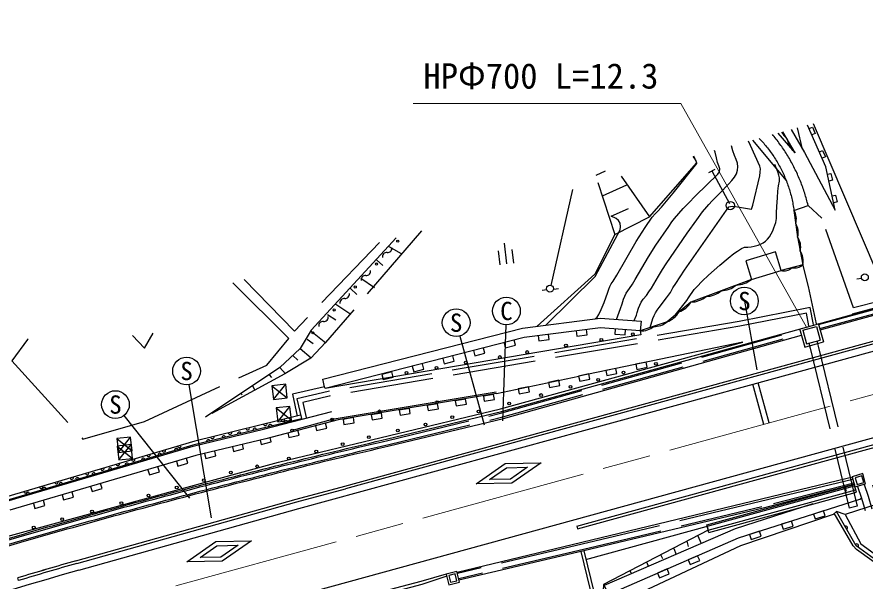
# Model space of a CAD drawing. Units: millimetres, scale not verified. Extents: x -997654 to 1989346, y -2661353 to 380000.
# Drawn here: x 109988 to 171224, y 284940 to 325647 of the extents above; entities that cross this region are included whole.
import ezdxf
from ezdxf.enums import TextEntityAlignment as Align

# ---------------------------------------------------------------- set-up
doc = ezdxf.new("R2010")
doc.units = ezdxf.units.MM
doc.header["$LTSCALE"] = 1000
doc.linetypes.add('CHAIN', pattern=[18.5, 12, -1.5, 3.5, -1.5])
doc.linetypes.add('DASHED', pattern=[7.5, 6, -1.5])
for name, color, linetype, lineweight in [('M-BGD', 7, 'Continuous', 25), ('M-BGD-EXST', 7, 'Continuous', 25), ('M-BMK', 2, 'CHAIN', 13), ('M-BMK-ROW', 30, 'Continuous', 25), ('M-STR-HTXT', 7, 'Continuous', 13), ('M-STR-STRC', 7, 'Continuous', 25)]:
    doc.layers.add(name, color=color, linetype=linetype, lineweight=lineweight)
doc.styles.add('ＭＳ ゴシック', font='')
doc.styles.get('ＭＳ ゴシック').set_extended_font_data('MS Gothic')

msp = doc.modelspace()

# ---------------------------------------------------------------- linework, layer by layer
at = {"layer": 'M-BGD'}
for p, q in [((166187, 315849), (164942, 317263)), ((166187, 315849), (165296, 317361)), ((166715, 316102), (166349, 317649)), ((151802, 314225), (152490, 314535)), ((152271, 312734), (154020, 313529)), ((152893, 311273), (154151, 311834)), ((153164, 309948), (155668, 311223)), ((144972, 297176), (190013, 309625)), ((136846, 309071), (137725, 308581)), ((167980, 303061), (190145, 309143)), ((135938, 308111), (136412, 307706)), ((190675, 307214), (133713, 291586)), ((134808, 306796), (135807, 306123)), ((163015, 306710), (165156, 307345)), ((134072, 306053), (134518, 305612)), ((162514, 305147), (163421, 300175)), ((133021, 304912), (134019, 304239)), ((132414, 304184), (133019, 303794)), ((145295, 303432), (145047, 296498)), ((166498, 303173), (166868, 301823)), ((166743, 303033), (167708, 303298)), ((167708, 303298), (167972, 302333)), ((167848, 303544), (168218, 302193)), ((131197, 302998), (132291, 302131)), ((141968, 302619), (143732, 296201)), ((145108, 296674), (166630, 302691)), ((166743, 303033), (167008, 302069)), ((130944, 302403), (131375, 302091)), ((133663, 291779), (172152, 302339)), ((144913, 297376), (162402, 302174)), ((162402, 302174), (150565, 299732)), ((166868, 301823), (168218, 302193)), ((166868, 301823), (167801, 302079)), ((167008, 302069), (167972, 302333)), ((130440, 301711), (131232, 301055)), ((129914, 301225), (130266, 300877)), ((128971, 300341), (129367, 299903)), ((128200, 299827), (128371, 299638)), ((144612, 298475), (150565, 299732)), ((122398, 299110), (123999, 289490)), ((126993, 299024), (127163, 298709)), ((126158, 298468), (126249, 298373)), ((122479, 290928), (117723, 296893)), ((150411, 288908), (174036, 295390)), ((150463, 288715), (174101, 295201)), ((130158, 290848), (133663, 291779)), ((130206, 290654), (133713, 291586)), ((151072, 286497), (170474, 291821)), ((159790, 288993), (170447, 291917)), ((159896, 288607), (170553, 291531)), ((169756, 291731), (169855, 291436)), ((170599, 291363), (170448, 291889)), ((170553, 291531), (170474, 291821)), ((159942, 288439), (170599, 291363)), ((114251, 286406), (130158, 290848)), ((114307, 286214), (130206, 290654)), ((159942, 288439), (159790, 288993)), ((159816, 288897), (159896, 288607)), ((158364, 287812), (158456, 287435)), ((159159, 288194), (159400, 287641)), ((157409, 287281), (157588, 286850)), ((156458, 286848), (156589, 286557)), ((155475, 286283), (155572, 286003)), ((154252, 285689), (154318, 285535)), ((110098, 284972), (110041, 285164)), ((110098, 284972), (110041, 285164))]:
    msp.add_line(p, q, dxfattribs=at)
at = {"layer": 'M-BGD', "linetype": 'DASHED'}
for p, q in [((163108, 316760), (165534, 313839)), ((167874, 303447), (190040, 309528)), ((167954, 303158), (190119, 309239)), ((145001, 297069), (166524, 303077)), ((145079, 296780), (166604, 302787)), ((167174, 302114), (167263, 301752)), ((167753, 302273), (167847, 301891)), ((167263, 301752), (170084, 290199)), ((150411, 288908), (150463, 288715)), ((152007, 281861), (150728, 287060))]:
    msp.add_line(p, q, dxfattribs=at)
at = {"layer": 'M-BGD'}
for points in [[(165895, 317525), (166853, 315862), (169075, 311708), (168397, 314831), (167079, 317850)], [(167485, 317961), (172155, 307036), (183153, 311726)], [(167189, 317597), (167419, 317697), (167619, 317239), (167389, 317139)], [(163581, 316890), (163608, 316862), (163684, 316782), (163758, 316701), (163832, 316619), (163905, 316536), (163976, 316453), (164047, 316368), (164117, 316283), (164185, 316197), (164253, 316110), (164320, 316022), (164385, 315934), (164450, 315844), (164513, 315754), (164575, 315664), (164637, 315572), (164697, 315480), (164756, 315387), (164814, 315293), (164871, 315199), (164926, 315104), (164981, 315008), (165034, 314912), (165086, 314815), (165138, 314717), (165187, 314619), (165236, 314520), (165284, 314421), (165330, 314321), (165375, 314221), (165419, 314120), (165462, 314018), (165504, 313916), (165544, 313814), (165583, 313711), (165621, 313607), (165657, 313504), (165693, 313399), (165727, 313295), (165760, 313189), (165792, 313084), (165822, 312978), (165851, 312872), (165879, 312765), (165905, 312658), (165931, 312551), (165955, 312444), (165977, 312336), (165999, 312228), (166019, 312120), (166038, 312011), (166055, 311903), (166072, 311794), (166087, 311685), (166358, 309777), (166742, 307763), (165156, 307345), (164758, 308687), (162616, 308052), (163015, 306710), (158654, 305068), (156927, 303651), (154998, 302987), (155037, 302703), (132241, 298824)], [(155704, 303230), (155895, 303875), (155991, 304101), (156092, 304290), (156213, 304485), (156355, 304688), (156892, 305374), (157034, 305572), (157167, 305774), (157356, 306102), (157551, 306420), (158197, 307372), (161390, 311942), (161624, 311987), (161859, 311960), (163026, 311775), (163129, 312067), (163623, 314184), (163658, 314437), (163668, 314676), (163621, 314876), (162947, 316365), (162800, 316676)], [(166087, 311685), (167109, 312049), (167082, 312160), (167054, 312271), (167025, 312381), (166995, 312491), (166964, 312601), (166933, 312710), (166900, 312819), (166866, 312928), (166831, 313037), (166795, 313145), (166758, 313253), (166720, 313360), (166682, 313467), (166642, 313574), (166601, 313680), (166559, 313786), (166516, 313892), (166473, 313997), (166428, 314102), (166382, 314207), (166336, 314311), (166288, 314414), (166240, 314517), (166190, 314620), (166140, 314722), (166088, 314824), (166036, 314925), (165983, 315026), (165929, 315126), (165874, 315226), (165818, 315325), (165761, 315424), (165703, 315522), (165644, 315620), (165585, 315717), (165524, 315814), (165463, 315910), (165401, 316005), (165338, 316100), (165274, 316195), (165209, 316288), (165143, 316382), (165077, 316474), (165009, 316566), (164941, 316657), (164872, 316748), (164802, 316838), (164731, 316927), (164660, 317016), (164587, 317104), (164545, 317154)], [(153274, 303826), (153570, 304596), (153684, 304938), (153789, 305287), (153873, 305504), (153973, 305703), (154089, 305884), (154222, 306056), (154438, 306375), (154631, 306691), (155590, 308336), (156127, 309169), (157047, 310528), (157279, 310853), (157477, 311108), (157771, 311462), (158102, 311833), (158468, 312221), (158976, 312728), (160587, 314299), (160709, 314471), (160734, 314687), (160655, 314902), (160578, 315138), (160489, 315483), (160395, 315884), (160362, 316007)], [(153274, 303826), (153570, 304596), (153684, 304938), (153789, 305287), (153873, 305504), (153973, 305703), (154089, 305884), (154222, 306056), (154438, 306375), (154631, 306691), (155590, 308336), (156127, 309169), (157047, 310528), (157279, 310853), (157477, 311108), (157771, 311462), (158102, 311833), (158468, 312221), (158976, 312728), (160587, 314299), (160709, 314471), (160734, 314687), (160655, 314902), (160578, 315138), (160489, 315483), (160395, 315884), (160362, 316007)], [(154558, 303745), (154713, 304119), (154780, 304313), (154869, 304638), (154951, 304853), (155063, 305055), (155214, 305276), (155432, 305554), (155620, 305808), (155799, 306075), (155970, 306356), (156304, 306940), (156597, 307421), (156856, 307821), (158387, 310055), (159074, 311017), (159498, 311579), (159799, 311952), (159936, 312113), (160184, 312385), (160726, 312919), (161386, 313601), (161610, 313842), (161806, 314087), (161944, 314336), (162025, 314588), (162048, 314843), (162013, 315103), (161921, 315365), (161800, 315653), (161681, 315986), (161574, 316339)], [(167928, 315906), (168157, 316006), (168357, 315548), (168128, 315448)], [(151726, 303863), (151873, 303987), (152010, 304184), (152176, 304536), (152384, 305050), (152659, 305779), (152733, 305992), (152796, 306189), (152896, 306398), (153028, 306584), (153292, 307020), (154699, 309437), (155357, 310459), (155854, 311208), (156076, 311441), (156248, 311614), (156519, 311920), (157360, 312933), (159070, 315071), (159026, 315275), (158905, 315461), (158805, 315579)], [(157516, 304134), (158366, 305195), (158475, 305371), (158893, 305968), (159074, 306179), (159475, 306587), (159928, 307013), (160744, 307739), (161349, 308250), (161755, 308569), (162015, 308755), (162300, 308934), (162517, 309034), (162754, 309042), (162991, 309050), (163227, 309095), (163495, 309175), (163687, 309249), (163868, 309347), (164035, 309470), (164188, 309617), (164326, 309789), (164449, 309987), (164558, 310205), (164649, 310419), (164722, 310624), (164776, 310821), (164823, 311101), (164832, 311505), (164850, 311979), (164892, 312602), (164936, 313084), (164983, 313454), (165047, 313790), (165042, 314028), (164999, 314233), (164920, 314462), (164699, 314992)], [(168514, 314295), (168758, 314348), (168864, 313859), (168620, 313806)], [(151930, 313693), (153164, 309948), (151705, 307074), (147538, 303331)], [(168853, 312733), (169097, 312786), (169203, 312298), (168959, 312245)], [(148182, 303414), (151731, 306918), (153533, 310275), (153555, 310510), (153533, 310758), (153434, 310953), (153258, 311095), (152893, 311273)], [(137374, 309700), (131230, 303034), (130449, 301728), (128971, 300341), (123590, 296760)], [(153182, 303127), (153153, 302753), (153901, 302696), (153930, 303070)], [(147623, 302636), (147671, 302264), (148415, 302359), (148367, 302731)], [(150370, 302987), (150417, 302615), (151161, 302710), (151114, 303082)], [(145156, 302132), (145251, 301765), (145977, 301954), (145882, 302319)], [(142949, 301567), (143046, 301193), (143772, 301381), (143675, 301753)], [(130524, 296656), (122683, 294741), (109236, 290762), (108396, 290513), (107954, 290546), (107000, 291666), (106199, 293657), (106520, 297126), (107938, 299974), (104977, 298948), (106583, 301142)], [(140742, 301002), (140841, 300620), (141567, 300809), (141468, 301188)], [(138535, 300436), (138636, 300048), (139362, 300236), (139261, 300623)], [(132195, 298956), (129873, 298419), (130212, 296830)], [(144612, 298475), (133188, 296577), (127949, 295211), (122909, 293994), (109479, 290043)], [(144587, 298566), (132751, 296598), (129870, 295802)], [(74635, 278793), (74678, 278810), (74359, 279879), (74090, 280525), (84107, 284685), (93571, 287959), (102730, 290816), (104615, 291209), (104927, 291203), (107245, 290626), (107864, 290422), (108327, 290434), (109255, 290707), (122722, 294669), (127778, 295890), (132720, 297178)], [(108160, 287662), (110116, 288236), (110535, 288358), (110955, 288479), (111375, 288599), (111795, 288720), (112216, 288840), (112636, 288959), (113056, 289078), (113477, 289197), (113898, 289316), (114318, 289434), (114739, 289552), (115160, 289670), (115581, 289787), (116002, 289904), (116423, 290020), (116845, 290136), (117266, 290252), (117688, 290367), (118109, 290483), (118531, 290597), (118953, 290712), (119375, 290826), (119797, 290939), (120219, 291053), (120641, 291166), (121063, 291278), (121485, 291391), (121908, 291503), (122330, 291614), (122753, 291726), (123176, 291836), (123599, 291947), (124021, 292057), (124444, 292167), (124868, 292277), (125291, 292386), (125714, 292495), (126137, 292603), (126561, 292711), (126984, 292819), (127408, 292926), (127832, 293033), (128255, 293140), (128679, 293246), (129103, 293352), (129527, 293458), (129951, 293563), (130376, 293668), (130800, 293773), (131224, 293877), (131649, 293981), (132074, 294085), (132498, 294188), (132923, 294291), (133348, 294393), (133773, 294495), (134198, 294597), (134623, 294698), (135048, 294799), (135473, 294900), (135899, 295001), (136324, 295101), (136750, 295200), (144972, 297176)], [(108531, 287958), (110046, 288370), (128882, 293507), (144913, 297376)], [(130469, 296900), (122820, 295031), (109159, 290989), (108397, 290763), (108077, 290788), (107190, 291828), (107000, 291666)], [(108315, 287165), (110260, 287737), (110680, 287858), (111099, 287979), (111519, 288099), (111938, 288220), (112358, 288339), (112778, 288459), (113198, 288578), (113618, 288697), (114038, 288815), (114459, 288934), (114879, 289051), (115300, 289169), (115720, 289286), (116141, 289403), (116562, 289519), (116983, 289635), (117404, 289751), (117825, 289866), (118246, 289981), (118667, 290096), (119089, 290210), (119510, 290324), (119932, 290437), (120353, 290551), (120775, 290663), (121197, 290776), (121619, 290888), (122041, 291000), (122463, 291112), (122885, 291223), (123307, 291333), (123730, 291444), (124152, 291554), (124575, 291664), (124998, 291773), (125420, 291882), (125843, 291991), (126266, 292099), (126689, 292207), (127112, 292315), (127535, 292422), (127959, 292529), (128382, 292636), (128806, 292742), (129229, 292848), (129653, 292953), (130077, 293059), (130500, 293163), (130924, 293268), (131348, 293372), (131772, 293476), (132197, 293579), (132621, 293682), (133045, 293785), (133470, 293888), (133894, 293990), (134319, 294091), (134743, 294193), (135168, 294294), (135593, 294394), (136018, 294494), (136443, 294594), (136868, 294694), (145108, 296674)], [(129542, 295626), (129626, 295293), (130353, 295475), (130268, 295816)], [(131536, 296146), (131624, 295795), (132352, 295977), (132262, 296335)], [(127546, 295114), (127627, 294791), (128355, 294974), (128274, 295296)], [(125543, 294630), (125629, 294290), (126356, 294472), (126272, 294806)], [(123540, 294146), (123630, 293788), (124357, 293971), (124269, 294323)], [(121510, 293582), (121616, 293223), (122335, 293434), (122230, 293794)], [(119443, 292974), (119549, 292615), (120269, 292827), (120163, 293186)], [(141762, 285583), (150779, 287738), (169234, 292204), (170338, 292465)], [(115310, 291758), (115416, 291399), (116136, 291611), (116030, 291970)], [(170490, 291924), (163866, 290202), (150922, 287108), (141905, 285000)], [(171771, 291876), (171989, 291227), (171989, 290905), (172089, 290488), (172322, 289509), (172656, 288178), (175629, 286056), (174299, 284797), (170590, 287485), (169159, 289949)], [(170689, 291772), (170965, 290932), (171222, 290020)], [(171170, 291910), (171445, 291071), (171705, 290150)], [(113244, 291150), (113349, 290791), (114069, 291003), (113963, 291362)], [(137375, 268222), (152564, 281707), (152693, 283979), (162096, 288046), (170859, 290858), (170965, 290932)], [(111177, 290542), (111283, 290183), (112002, 290395), (111897, 290754)], [(167461, 290502), (161849, 288702), (152390, 284611), (152693, 283979), (153497, 283726)], [(172089, 290488), (169779, 289746), (169159, 289949), (168954, 289755)], [(153579, 283442), (162249, 287499), (168954, 289755)], [(169779, 289746), (170919, 287617), (174521, 285007)], [(159896, 288607), (152351, 284694), (152201, 281909)], [(150922, 287108), (152201, 281909), (136512, 267986)], [(140982, 285442), (139158, 284905), (125266, 281260), (113615, 277821), (111345, 277151), (100861, 273861), (89927, 270060), (79324, 266157)]]:
    msp.add_lwpolyline(points, dxfattribs=at)
at = {"layer": 'M-BGD', "linetype": 'DASHED'}
for points in [[(153624, 314158), (155668, 311223), (159082, 315117), (158852, 315593)], [(172280, 305143), (170399, 304656), (168106, 311129), (167109, 312049)], [(139201, 310201), (132274, 302157), (131202, 301035), (129339, 299886), (123590, 296760)], [(136164, 309368), (130028, 302979), (126404, 306690)], [(167724, 303510), (167153, 306189), (166730, 307811)], [(110761, 302363), (109630, 300831), (114747, 295184), (119189, 296464), (128022, 300527), (129619, 302440), (125574, 306462)], [(167498, 303447), (167272, 304673), (162127, 303668), (132454, 298623), (130204, 298090), (130522, 296663)], [(167175, 303359), (167008, 304265), (162190, 303323), (132524, 298280), (130621, 297829), (130864, 296739)], [(110802, 302409), (110783, 302394), (110761, 302363)], [(167847, 301891), (170667, 290341), (170084, 290199)], [(108193, 287557), (110146, 288131), (110566, 288252), (110986, 288373), (111406, 288494), (111826, 288614), (112246, 288734), (112666, 288853), (113086, 288973), (113507, 289092), (113927, 289210), (114348, 289328), (114769, 289446), (115190, 289564), (115611, 289681), (116032, 289798), (116453, 289914), (116874, 290030), (117295, 290146), (117717, 290261), (118138, 290376), (118560, 290491), (118981, 290606), (119403, 290720), (119825, 290833), (120247, 290947), (120669, 291060), (121091, 291172), (121514, 291284), (121936, 291396), (122358, 291508), (122781, 291619), (123204, 291730), (123626, 291841), (124049, 291951), (124472, 292061), (124895, 292170), (125318, 292279), (125741, 292388), (126165, 292496), (126588, 292605), (127011, 292712), (127435, 292820), (127859, 292927), (128282, 293033), (128706, 293140), (129130, 293246), (129554, 293351), (129978, 293457), (130402, 293561), (130826, 293666), (131251, 293770), (131675, 293874), (132100, 293978), (132524, 294081), (132949, 294184), (133374, 294286), (133798, 294388), (134223, 294490), (134648, 294591), (135073, 294692), (135499, 294793), (135924, 294894), (136349, 294994), (136775, 295093), (145001, 297069)], [(108283, 287270), (110230, 287842), (110649, 287964), (111069, 288085), (111488, 288205), (111908, 288325), (112328, 288445), (112748, 288565), (113168, 288684), (113588, 288803), (114009, 288921), (114429, 289039), (114850, 289157), (115270, 289275), (115691, 289392), (116112, 289509), (116533, 289625), (116954, 289741), (117375, 289857), (117796, 289972), (118217, 290087), (118638, 290202), (119060, 290316), (119481, 290430), (119903, 290544), (120325, 290657), (120747, 290770), (121169, 290882), (121591, 290995), (122013, 291106), (122435, 291218), (122857, 291329), (123280, 291440), (123702, 291550), (124125, 291660), (124547, 291770), (124970, 291880), (125393, 291989), (125816, 292097), (126239, 292206), (126662, 292314), (127085, 292422), (127508, 292529), (127932, 292636), (128355, 292742), (128779, 292849), (129203, 292955), (129626, 293060), (130050, 293165), (130474, 293270), (130898, 293375), (131322, 293479), (131746, 293583), (132170, 293686), (132595, 293789), (133019, 293892), (133444, 293994), (133868, 294097), (134293, 294198), (134718, 294300), (135143, 294401), (135568, 294501), (135993, 294602), (136418, 294701), (136843, 294801), (145079, 296780)], [(170340, 292277), (169224, 292014), (163683, 290673), (150808, 287594), (141791, 285487)], [(170419, 292008), (163776, 290284), (150899, 287205), (141882, 285097)], [(172284, 290534), (172516, 289557), (172832, 288298), (175943, 286078), (174316, 284537), (170612, 287222), (170361, 287481), (168986, 289849)], [(141017, 285297), (139215, 284688), (125323, 281043), (113687, 277607), (111412, 276936), (100932, 273647), (90005, 269848), (79402, 265946)]]:
    msp.add_lwpolyline(points, dxfattribs=at)
at = {"layer": 'M-BGD'}
for points in [[(132195, 298956), (132068, 299503), (146491, 303197), (152097, 303913), (155051, 303685), (154998, 302988), (152115, 303210), (146622, 302508), (132241, 298824)], [(154754, 300213), (155487, 300368), (155410, 300735), (154676, 300580)], [(152578, 299764), (153312, 299919), (153235, 300286), (152501, 300131)], [(137156, 299664), (137062, 300027), (136336, 299839), (136431, 299476)], [(150620, 299360), (151354, 299515), (151276, 299882), (150542, 299727)], [(146258, 298439), (146991, 298594), (146914, 298961), (146180, 298806)], [(148449, 298902), (149183, 299057), (149105, 299424), (148371, 299269)], [(143726, 297914), (144466, 298036), (144404, 298406), (143664, 298284)], [(139675, 297243), (140415, 297366), (140354, 297736), (139614, 297613)], [(141701, 297578), (142440, 297701), (142379, 298071), (141639, 297948)], [(135625, 296572), (136365, 296695), (136304, 297065), (135564, 296942)], [(137650, 296908), (138390, 297030), (138329, 297400), (137589, 297278)], [(133600, 296237), (134340, 296360), (134279, 296730), (133539, 296607)], [(171054, 292690), (170290, 292448), (170498, 291736), (171246, 291946)], [(170510, 292397), (170648, 291917), (171126, 292053), (170988, 292534)], [(168225, 290005), (167510, 289777), (167625, 289420), (168339, 289648)], [(165916, 289267), (165202, 289039), (165316, 288681), (166030, 288910)], [(163607, 288529), (162893, 288301), (163007, 287943), (163721, 288172)], [(159135, 286764), (158447, 286467), (158595, 286122), (159284, 286420)], [(141173, 284665), (141941, 284854), (141750, 285631), (140982, 285442)], [(141640, 285450), (141163, 285332), (141283, 284846), (141759, 284964)], [(156931, 285811), (156243, 285513), (156392, 285169), (157080, 285467)]]:
    msp.add_lwpolyline(points, close=True, dxfattribs=at)
for centre, radius in [((137481, 309474), 75), ((135949, 307817), 75), ((134417, 306159), 75), ((132885, 304502), 75), ((131353, 302845), 75), ((154453, 302749), 100), ((149630, 301940), 100), ((152182, 302353), 100), ((146835, 301466), 100), ((142407, 300703), 100), ((144861, 301104), 100), ((156128, 300610), 100), ((138111, 299955), 100), ((140285, 300323), 100), ((153779, 299980), 100), ((151947, 299467), 100), ((149964, 298955), 100), ((147830, 298362), 100), ((140330, 297856), 100), ((145524, 297752), 100), ((136169, 297185), 100), ((143312, 297175), 100), ((132751, 296598), 100), ((141422, 296762), 100), ((129870, 295803), 100), ((137490, 295807), 100), ((139490, 296233), 100), ((135388, 295315), 100), ((133507, 294820), 100), ((131602, 294294), 100), ((127325, 293217), 100), ((129612, 293787), 100), ((125438, 292777), 100), ((123481, 292218), 100), ((121522, 291686), 100), ((119484, 291117), 100), ((117527, 290558), 100), ((115410, 289953), 100), ((113259, 289399), 100), ((111197, 288800), 100)]:
    msp.add_circle(centre, radius, dxfattribs=at)
for centre, radius, start, end in [((495846, -1167853), 1493500, 100.37437, 100.37437), ((166769, 318268), 1829, 210.73182, 229.52909), ((167374, 317240), 1829, 191.46506, 229.52909), ((165055, 311051), 1210, 344.63777, 31.55387), ((165191, 310098), 1210, 344.63777, 31.55387), ((165213, 309037), 1363, 348.7171, 32.88105), ((136683, 308334), 312, 84.12257, 190.38277), ((136747, 308956), 312, 264.12257, 10.38277), ((165405, 308030), 1363, 348.7171, 32.88105), ((165351, 308214), 891, 257.37202, 312.19305), ((166144, 308423), 891, 257.37202, 312.19305), ((135151, 306677), 312, 84.12257, 190.38277), ((135215, 307299), 312, 264.12257, 10.38277), ((160799, 307635), 1746, 271.14203, 310.10867), ((161890, 308045), 1746, 271.14203, 310.10867), ((133683, 305641), 312, 264.12257, 10.38277), ((159709, 307224), 1746, 271.14203, 310.10867), ((133619, 305020), 312, 84.12257, 190.38277), ((157265, 305880), 1609, 289.07371, 329.68934), ((158619, 306814), 1746, 271.14203, 310.10867), ((156402, 305171), 1609, 289.07371, 329.68934), ((132151, 303984), 312, 264.12257, 10.38277), ((132087, 303362), 312, 84.12257, 190.38277), ((155073, 304337), 1351, 266.78913, 311.15299), ((156038, 304668), 1351, 266.78913, 311.15299), ((129194, 296589), 125, 193.72823, 13.72823), ((129402, 296388), 125, 13.77659, 193.77659), ((126645, 295966), 125, 193.72823, 13.72823), ((127162, 295839), 125, 13.77659, 193.77659), ((127919, 296277), 125, 193.72823, 13.72823), ((128282, 296114), 125, 13.77659, 193.77659), ((124095, 295343), 125, 193.72823, 13.72823), ((124923, 295290), 125, 13.77659, 193.77659), ((125370, 295654), 125, 193.72823, 13.72823), ((126043, 295565), 125, 13.77659, 193.77659), ((121710, 294703), 125, 196.48285, 16.48285), ((123803, 295016), 125, 13.77659, 193.77659), ((119491, 294047), 125, 196.48285, 16.48285), ((120302, 294036), 125, 16.48403, 196.48403), ((120601, 294375), 125, 196.48285, 16.48285), ((121492, 294389), 125, 16.48403, 196.48403), ((117273, 293390), 125, 196.48285, 16.48285), ((117921, 293332), 125, 16.48403, 196.48403), ((118382, 293718), 125, 196.48285, 16.48285), ((119111, 293684), 125, 16.48403, 196.48403), ((115054, 292734), 125, 196.48285, 16.48285), ((115539, 292627), 125, 16.48403, 196.48403), ((116163, 293062), 125, 196.48285, 16.48285), ((116730, 292979), 125, 16.48403, 196.48403), ((112835, 292077), 125, 196.48285, 16.48285), ((113944, 292405), 125, 196.48285, 16.48285), ((114349, 292275), 125, 16.48403, 196.48403), ((111725, 291749), 125, 196.48285, 16.48285), ((111968, 291570), 125, 16.48403, 196.48403), ((113158, 291923), 125, 16.48403, 196.48403), ((110616, 291420), 125, 196.48285, 16.48285), ((110777, 291218), 125, 16.48403, 196.48403), ((169840, 288776), 125, 300.14498, 120.14498), ((170633, 287488), 125, 314.13861, 134.13861), ((240519, -149373), 453703, 106.159, 106.71342), ((240518, -149370), 453700, 106.15898, 106.71341), ((240518, -149370), 453500, 106.15899, 106.71341)]:
    msp.add_arc(centre, radius, start, end, dxfattribs=at)
at = {"layer": 'M-BGD-EXST'}
for p, q in [((159943, 314426), (160407, 314671)), ((160161, 314531), (161447, 312177)), ((150101, 313192), (148539, 306260)), ((145369, 307825), (145196, 309315)), ((144872, 307767), (144757, 308760)), ((145865, 307882), (145750, 308876)), ((170985, 306774), (170643, 306734)), ((148245, 305956), (147903, 305916)), ((148749, 306014), (149091, 306054)), ((128400, 299036), (129509, 298158)), ((128515, 298042), (129393, 299151)), ((128701, 297428), (129810, 296551)), ((128816, 296435), (129694, 297544)), ((117201, 295218), (118310, 294340)), ((117317, 294225), (118195, 295334)), ((117232, 294672), (118341, 293794)), ((117348, 293678), (118226, 294787))]:
    msp.add_line(p, q, dxfattribs=at)
msp.add_lwpolyline([(118338, 302653), (119199, 301746), (119828, 302826)], dxfattribs=at)
for points in [[(128515, 298042), (129509, 298158), (129393, 299151), (128400, 299036)], [(128816, 296435), (129810, 296551), (129694, 297544), (128701, 297428)], [(117317, 294225), (118310, 294340), (118195, 295334), (117201, 295218)], [(117348, 293678), (118341, 293794), (118226, 294787), (117232, 294672)]]:
    msp.add_lwpolyline(points, close=True, dxfattribs=at)
for centre, radius in [((161488, 312034), 300), ((171209, 306859), 250), ((148470, 306041), 250), ((162514, 305147), 1000), ((145331, 304431), 1000), ((141702, 303583), 1000), ((122234, 300097), 1000), ((117099, 297675), 1000)]:
    msp.add_circle(centre, radius, dxfattribs=at)
at = {"layer": 'M-BMK'}
msp.add_line((121454, 284593), (172850, 298694), dxfattribs=at)
at = {"layer": 'M-BMK-ROW'}
msp.add_line((170319, 304221), (190013, 309625), dxfattribs=at)
at = {"layer": 'M-STR-HTXT'}
msp.add_lwpolyline([(167005, 303266), (157921, 319394), (138590, 319394)], dxfattribs=at)
at = {"layer": 'M-STR-STRC'}
for p, q in [((164649, 299555), (172337, 301664)), ((130349, 290175), (164649, 299555)), ((163923, 296245), (163129, 299139)), ((164308, 296351), (163514, 299245)), ((122248, 281700), (173903, 295872)), ((143147, 291949), (145231, 293414)), ((145231, 293414), (147828, 293471)), ((147828, 293471), (145709, 291994)), ((144107, 292262), (145328, 293120)), ((145328, 293120), (146855, 293153)), ((146855, 293153), (145614, 292289)), ((145614, 292289), (144107, 292262)), ((145709, 291994), (143147, 291949)), ((114446, 285734), (130349, 290175)), ((124336, 287785), (126933, 287842)), ((126933, 287842), (124814, 286365)), ((122251, 286321), (124336, 287785)), ((123212, 286634), (124432, 287491)), ((124432, 287491), (125960, 287525)), ((125960, 287525), (124719, 286660)), ((124719, 286660), (123212, 286634)), ((124814, 286365), (122251, 286321))]:
    msp.add_line(p, q, dxfattribs=at)
msp.add_arc((240518, -149370), 453000, 106.15898, 111.18829, dxfattribs=at)

# ---------------------------------------------------------------- texts
at = {"layer": 'M-BGD-EXST', "style": 'ＭＳ ゴシック'}
for s, p in [('S', (162514, 305147)), ('C', (145331, 304431)), ('S', (141702, 303583)), ('S', (122234, 300097)), ('S', (117099, 297675))]:
    msp.add_text(s, height=1320, dxfattribs=at).set_placement(p, align=Align.MIDDLE_CENTER)
at = {"layer": 'M-STR-HTXT', "style": 'ＭＳ ゴシック'}
msp.add_text('HPΦ700 L=12.3', height=1833, dxfattribs=at).set_placement((139338, 319925), align=Align.BOTTOM_LEFT)

doc.saveas('drawing.dxf')
